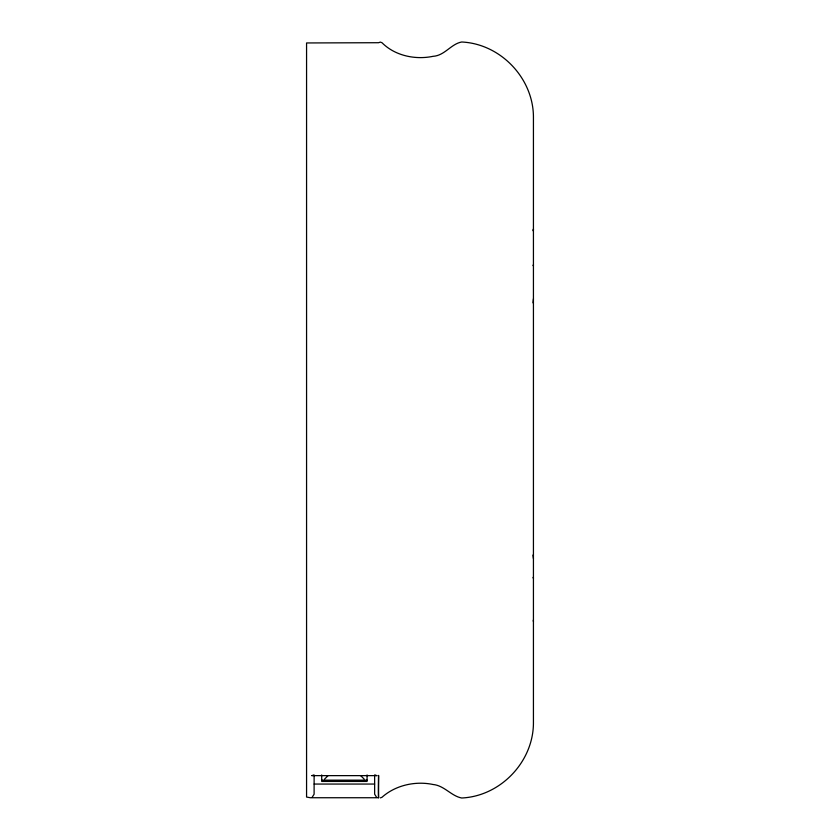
<?xml version="1.0" encoding="UTF-8"?>
<svg xmlns="http://www.w3.org/2000/svg" width="840" height="840" viewBox="0 0 840 840"><rect width="100%" height="100%" fill="white"/><g stroke="black" fill="none" stroke-linecap="round" stroke-linejoin="round"><path stroke-width="1.26" d="M533.001 302.883L533.432 298.809M533.432 264.747L533.284 265.85L533.432 264.894M327.978 775.761L324.587 779.09M312.249 797.139L314.108 794.22L314.129 774.932M313.331 775.058L312.249 775.572M380.331 797.895L381.98 797.286C395.378 785.243 415.37 780.759 433.041 784.497C444.213 785.495 451.28 796.068 461.695 798C500.819 796.194 533.778 761.365 533.432 722.211L533.432 117.789C533.778 78.635 500.819 43.806 461.695 42C451.07 43.88 444.633 55.692 433.041 56.322C415.254 60.039 394.926 55.755 381.98 42.714L380.331 42.105L378.578 42.714L306.569 42.956L306.569 797.045L310.349 797.738L378.578 797.738L378.578 775.404A377.738 3.265 -87.5 0 0 378.578 797.738M311.64 775.635L377.118 775.635M321.699 780.161L367.07 780.161M314.129 784.056L374.63 784.056M376.519 775.572L375.438 775.058M364.171 779.09L360.78 775.761M376.519 797.139L374.651 794.22L374.63 774.932M533.432 578.151L533.284 577.227L533.432 578.34M532.97 555.03L533.432 558.59M533.284 620.172L533.432 621.674M367.07 774.932L367.07 781.431L321.699 781.431L321.699 774.932M533.432 229.068L533.284 230.822L533.432 229.068"/></g></svg>
